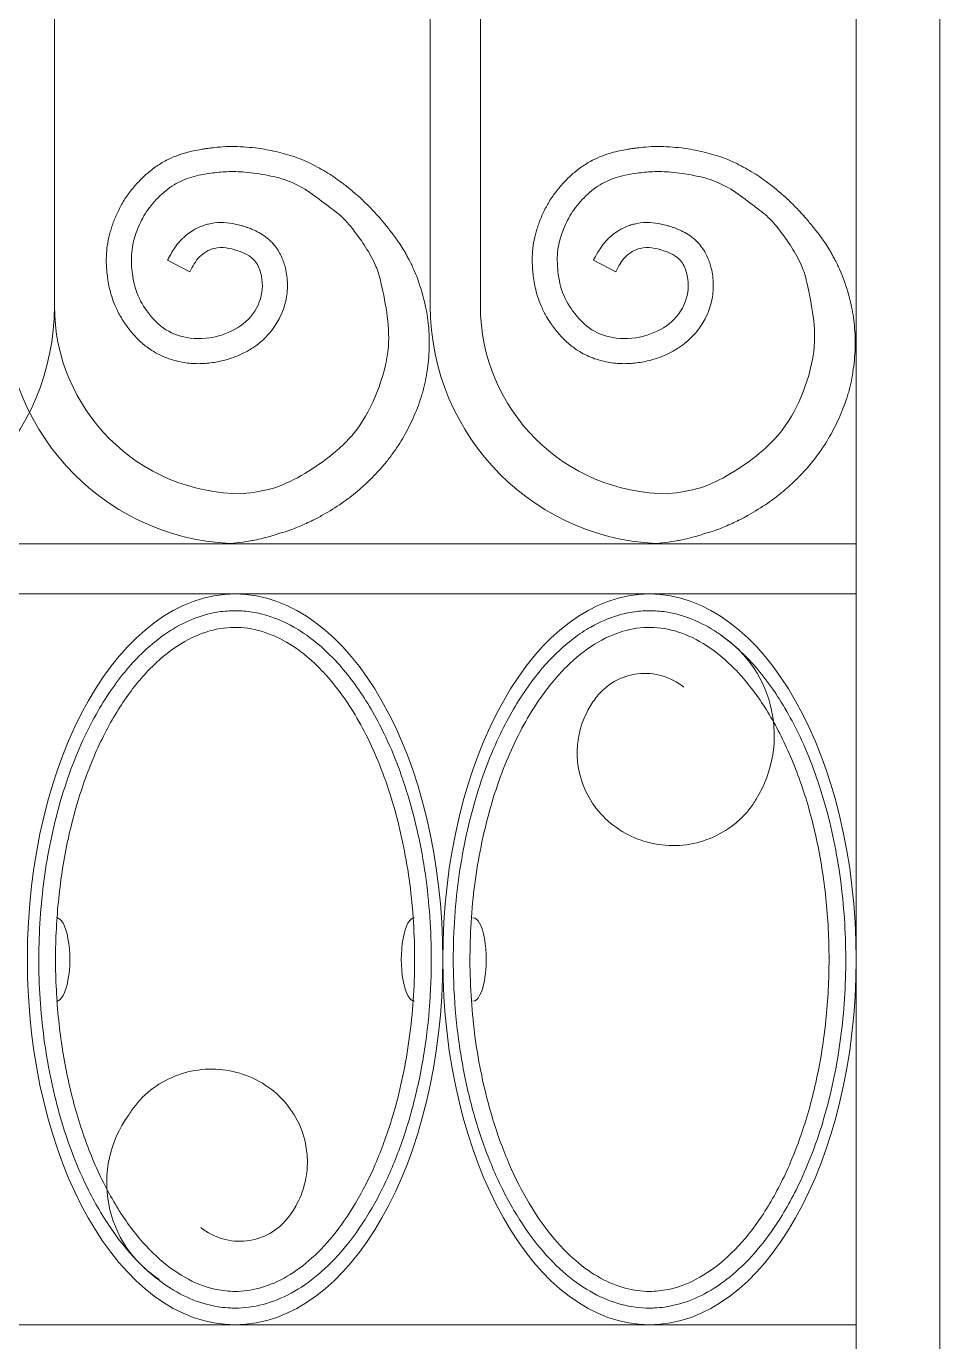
# Model space of a CAD drawing. Header units: millimetres. Extents: x -644 to 652, y 0 to 1491.
# Drawn here: x 164.7 to 322.2, y 324 to 550.8 of the extents above; entities that cross this region are included whole.
import ezdxf

# ---------------------------------------------------------------- set-up
doc = ezdxf.new("R2010")
doc.units = ezdxf.units.MM
doc.layers.add('ceco.net 171', color=7, linetype='Continuous')

msp = doc.modelspace()

# ---------------------------------------------------------------- linework, layer by layer
at = {"layer": 'ceco.net 171', "lineweight": 5}
for p, q in [((307.8, 14.4), (307.8, 1388.06)), ((322.2, 0), (322.2, 1388.06)), ((243, 502.56), (243, 771.12)), ((234.36, 502.56), (234.36, 768.96)), ((169.56, 502.56), (169.56, 630.46)), ((192.9, 508.44), (189.06, 510.43)), ((266.34, 508.44), (262.5, 510.43)), ((307.8, 461.52), (21.6, 461.52)), ((307.8, 452.88), (21.6, 452.88)), ((307.8, 326.88), (21.6, 326.88))]:
    msp.add_line(p, q, dxfattribs=at)
for centre, radius, start, end in [((128.52, 502.56), 41.04, 270, 0), ((201.96, 502.56), 41.04, 180, 270), ((201.96, 502.56), 32.4, 180, 270), ((275.4, 502.56), 41.04, 180, 270), ((275.4, 502.56), 32.4, 180, 270), ((272.82, 428.49), 20.86, 328.2977, 55.9455), ((271.37, 428.61), 10.58, 50.8035, 142.3273), ((198.4, 351.36), 19.84, 144.3047, 237.1315), ((201.49, 351.86), 10.58, 230.8035, 322.3273)]:
    msp.add_arc(centre, radius, start, end, dxfattribs=at)
msp.add_ellipse((200.7, 389.88), major_axis=(0, -63), ratio=0.568571, dxfattribs=at)
at = {"layer": 'ceco.net 171', "lineweight": 5, "extrusion": (0, 0, -1)}
msp.add_ellipse((272.16, 389.88), major_axis=(0, -63), ratio=0.565714, dxfattribs=at)
at = {"layer": 'ceco.net 171', "lineweight": 5}
for centre in [(169.89, 389.88), (241.71, 389.87)]:
    msp.add_ellipse(centre, major_axis=(0, -7.2), ratio=0.320416, start_param=6.283185, end_param=9.424801, dxfattribs=at)
at = {"layer": 'ceco.net 171', "lineweight": 5, "extrusion": (0, 0, -1)}
msp.add_ellipse((231.66, 389.87), major_axis=(0, -7.2), ratio=0.320416, start_param=6.283185, end_param=9.424801, dxfattribs=at)
at = {"layer": 'ceco.net 171', "lineweight": 5}
for points, knots in [([(231.48, 508.91), (231.34, 509.22), (231.22, 509.46), (231.06, 509.81), (230.86, 510.21), (230.57, 510.71), (230.44, 510.98), (230.24, 511.33), (230.12, 511.59), (229.91, 511.99), (229.76, 512.17), (229.4, 512.77), (229.18, 513.15), (228.56, 514), (228.16, 514.59), (227.4, 515.57), (227, 516.08), (226.17, 517.09), (225.74, 517.64), (224.89, 518.57), (224.48, 518.98), (223.6, 519.91), (223.22, 520.25), (222.68, 520.8), (222.35, 521.15), (221.9, 521.52), (221.31, 522), (220.46, 522.74), (219.91, 523.19), (218.97, 523.92), (218.36, 524.31), (217.69, 524.83), (217.15, 525.18), (215.75, 526.03), (214.78, 526.56), (212.73, 527.59), (211.7, 528.03), (209.55, 528.72), (208.45, 529.01), (206.32, 529.47), (205.28, 529.65), (203.54, 529.86), (202.86, 529.93), (201.48, 530.02), (200.78, 530.04), (199.74, 530.03), (199.41, 530.02), (198.42, 529.98), (197.78, 529.92), (196.82, 529.82), (196.48, 529.78), (195.94, 529.7), (195.73, 529.68), (195.31, 529.61), (195.09, 529.58), (194.44, 529.47), (193.99, 529.39), (193.09, 529.2), (192.64, 529.09), (191.63, 528.8), (191.07, 528.61), (189.96, 528.18), (189.41, 527.93), (188.54, 527.49), (188.22, 527.3), (187.58, 526.91), (187.27, 526.71), (186.38, 526.08), (185.83, 525.64), (185.02, 524.91), (184.73, 524.63), (184.2, 524.1), (183.96, 523.84), (183.48, 523.31), (183.24, 523.04), (182.56, 522.2), (182.12, 521.61), (181.51, 520.68), (181.32, 520.36), (180.96, 519.72), (180.79, 519.4), (180.31, 518.44), (180.03, 517.79), (179.67, 516.85), (179.56, 516.55), (179.36, 515.95), (179.27, 515.65), (179, 514.71), (178.84, 514.06), (178.67, 513.01), (178.62, 512.64), (178.55, 511.9), (178.52, 511.53), (178.48, 510.45), (178.5, 509.75), (178.57, 508.72), (178.6, 508.38), (178.69, 507.61), (178.74, 507.17), (178.89, 506.27), (178.98, 505.82), (179.22, 504.83), (179.37, 504.29), (179.74, 503.22), (179.95, 502.7), (180.46, 501.6), (180.77, 501.03), (181.31, 500.13), (181.53, 499.78), (181.97, 499.16), (182.17, 498.87), (182.61, 498.3), (182.84, 498.02), (183.56, 497.19), (184.09, 496.64), (185.2, 495.68), (185.76, 495.25), (186.78, 494.59), (187.2, 494.36), (188.06, 493.93), (188.49, 493.74), (189.81, 493.24), (190.7, 493), (192.42, 492.69), (193.24, 492.61), (194.87, 492.58), (195.68, 492.62), (197.31, 492.83), (198.14, 492.99), (199.44, 493.34), (199.93, 493.5), (200.91, 493.85), (201.39, 494.05), (202.51, 494.58), (203.14, 494.93), (204.21, 495.63), (204.67, 495.97), (205.43, 496.61), (205.74, 496.9), (206.34, 497.51), (206.62, 497.83), (207.42, 498.82), (207.89, 499.54), (208.58, 500.85), (208.83, 501.42), (209.19, 502.47), (209.32, 502.93), (209.53, 503.86), (209.61, 504.34), (209.76, 505.76), (209.75, 506.73), (209.57, 508.14), (209.48, 508.59), (209.3, 509.34), (209.21, 509.65), (209.01, 510.28), (208.88, 510.6), (208.6, 511.24), (208.44, 511.57), (208.06, 512.22), (207.84, 512.55), (207.43, 513.08), (207.25, 513.29), (206.89, 513.67), (206.7, 513.84), (206.14, 514.34), (205.75, 514.62), (204.99, 515.1), (204.62, 515.3), (203.94, 515.63), (203.63, 515.76), (203.13, 515.95), (202.93, 516.03), (202.57, 516.15), (202.42, 516.2), (202.09, 516.31), (201.93, 516.36), (201.43, 516.5), (201.08, 516.59), (200.11, 516.79), (199.46, 516.89), (198.07, 516.95), (197.33, 516.91), (196.28, 516.71), (196, 516.64), (195.45, 516.49), (195.18, 516.4), (194.4, 516.09), (193.9, 515.84), (193.07, 515.35), (192.73, 515.11), (192.15, 514.65), (191.9, 514.43), (191.5, 514.04), (191.33, 513.87), (191.02, 513.52), (190.87, 513.35), (190.47, 512.83), (190.24, 512.49), (189.71, 511.65), (189.46, 511.18), (189.18, 510.65), (189.12, 510.54), (189.06, 510.43)], [0, 0, 0, 0, 0.938689, 0.938689, 2.143991, 2.143991, 3.154332, 3.154332, 3.911141, 3.911141, 4.667949, 4.667949, 6.181566, 6.181566, 8.404073, 8.404073, 10.62658, 10.62658, 13.102091, 13.102091, 15.573724, 15.573724, 17.372488, 17.372488, 18.721921, 18.721921, 20.071354, 20.071354, 22.77022, 22.77022, 24.833062, 24.833062, 26.895903, 26.895903, 31.021587, 31.021587, 35.147271, 35.147271, 39.272955, 39.272955, 43.146545, 43.146545, 45.643216, 45.643216, 48.139887, 48.139887, 49.287545, 49.287545, 51.582861, 51.582861, 52.843849, 52.843849, 53.648432, 53.648432, 54.453014, 54.453014, 56.062179, 56.062179, 57.603868, 57.603868, 59.471659, 59.471659, 61.33945, 61.33945, 62.462031, 62.462031, 63.584612, 63.584612, 65.829775, 65.829775, 67.155027, 67.155027, 68.349006, 68.349006, 69.542986, 69.542986, 71.930946, 71.930946, 73.112753, 73.112753, 74.294561, 74.294561, 76.658176, 76.658176, 77.714632, 77.714632, 78.771088, 78.771088, 80.883999, 80.883999, 82.033908, 82.033908, 83.183817, 83.183817, 85.483635, 85.483635, 86.646911, 86.646911, 88.166115, 88.166115, 89.68532, 89.68532, 91.411182, 91.411182, 93.137045, 93.137045, 95.17609, 95.17609, 96.511033, 96.511033, 97.663327, 97.663327, 98.815621, 98.815621, 101.120208, 101.120208, 103.171393, 103.171393, 104.532647, 104.532647, 105.893901, 105.893901, 108.616409, 108.616409, 111.088189, 111.088189, 113.559969, 113.559969, 116.201891, 116.201891, 117.826451, 117.826451, 119.451011, 119.451011, 121.577799, 121.577799, 123.190034, 123.190034, 124.375334, 124.375334, 125.560633, 125.560633, 127.931233, 127.931233, 129.620785, 129.620785, 130.907206, 130.907206, 132.193628, 132.193628, 134.76647, 134.76647, 135.984627, 135.984627, 136.825306, 136.825306, 137.665984, 137.665984, 138.497459, 138.497459, 139.334354, 139.334354, 139.863337, 139.863337, 140.39232, 140.39232, 141.450285, 141.450285, 142.508251, 142.508251, 143.419386, 143.419386, 144.06149, 144.06149, 144.579644, 144.579644, 145.097798, 145.097798, 146.134107, 146.134107, 147.854073, 147.854073, 149.574039, 149.574039, 150.204177, 150.204177, 150.834315, 150.834315, 152.09459, 152.09459, 153.056236, 153.056236, 153.803314, 153.803314, 154.351666, 154.351666, 154.900017, 154.900017, 155.99672, 155.99672, 157.757892, 157.757892, 158.254283, 158.254283, 158.254283, 158.254283]), ([(304.92, 508.91), (304.78, 509.22), (304.66, 509.46), (304.5, 509.81), (304.3, 510.21), (304.01, 510.71), (303.88, 510.98), (303.68, 511.33), (303.56, 511.59), (303.35, 511.99), (303.2, 512.17), (302.84, 512.77), (302.62, 513.15), (302, 514), (301.6, 514.59), (300.84, 515.57), (300.44, 516.08), (299.61, 517.09), (299.18, 517.64), (298.33, 518.57), (297.92, 518.98), (297.04, 519.91), (296.66, 520.25), (296.12, 520.8), (295.79, 521.15), (295.34, 521.52), (294.75, 522), (293.9, 522.74), (293.35, 523.19), (292.41, 523.92), (291.8, 524.31), (291.13, 524.83), (290.59, 525.18), (289.19, 526.03), (288.22, 526.56), (286.17, 527.59), (285.14, 528.03), (282.99, 528.72), (281.89, 529.01), (279.76, 529.47), (278.72, 529.65), (276.98, 529.86), (276.3, 529.93), (274.92, 530.02), (274.22, 530.04), (273.18, 530.03), (272.85, 530.02), (271.86, 529.98), (271.22, 529.92), (270.26, 529.82), (269.92, 529.78), (269.38, 529.7), (269.17, 529.68), (268.75, 529.61), (268.53, 529.58), (267.88, 529.47), (267.43, 529.39), (266.53, 529.2), (266.08, 529.09), (265.07, 528.8), (264.51, 528.61), (263.4, 528.18), (262.85, 527.93), (261.98, 527.49), (261.66, 527.3), (261.02, 526.91), (260.71, 526.71), (259.82, 526.08), (259.27, 525.64), (258.46, 524.91), (258.17, 524.63), (257.64, 524.1), (257.4, 523.84), (256.92, 523.31), (256.68, 523.04), (256, 522.2), (255.56, 521.61), (254.95, 520.68), (254.76, 520.36), (254.4, 519.72), (254.23, 519.4), (253.75, 518.44), (253.47, 517.79), (253.11, 516.85), (253, 516.55), (252.8, 515.95), (252.71, 515.65), (252.44, 514.71), (252.28, 514.06), (252.11, 513.01), (252.06, 512.64), (251.99, 511.9), (251.96, 511.53), (251.92, 510.45), (251.94, 509.75), (252.01, 508.72), (252.04, 508.38), (252.13, 507.61), (252.18, 507.17), (252.33, 506.27), (252.42, 505.82), (252.66, 504.83), (252.81, 504.29), (253.18, 503.22), (253.39, 502.7), (253.9, 501.6), (254.21, 501.03), (254.75, 500.13), (254.97, 499.78), (255.41, 499.16), (255.61, 498.87), (256.05, 498.3), (256.28, 498.02), (257, 497.19), (257.53, 496.64), (258.64, 495.68), (259.2, 495.25), (260.22, 494.59), (260.64, 494.36), (261.5, 493.93), (261.93, 493.74), (263.25, 493.24), (264.14, 493), (265.86, 492.69), (266.68, 492.61), (268.31, 492.58), (269.12, 492.62), (270.75, 492.83), (271.58, 492.99), (272.88, 493.34), (273.37, 493.5), (274.35, 493.85), (274.83, 494.05), (275.95, 494.58), (276.58, 494.93), (277.65, 495.63), (278.11, 495.97), (278.87, 496.61), (279.18, 496.9), (279.78, 497.51), (280.06, 497.83), (280.86, 498.82), (281.33, 499.54), (282.02, 500.85), (282.27, 501.42), (282.63, 502.47), (282.76, 502.93), (282.97, 503.86), (283.05, 504.34), (283.2, 505.76), (283.19, 506.73), (283.01, 508.14), (282.92, 508.59), (282.74, 509.34), (282.65, 509.65), (282.45, 510.28), (282.32, 510.6), (282.04, 511.24), (281.88, 511.57), (281.5, 512.22), (281.28, 512.55), (280.87, 513.08), (280.69, 513.29), (280.33, 513.67), (280.14, 513.84), (279.58, 514.34), (279.19, 514.62), (278.43, 515.1), (278.06, 515.3), (277.38, 515.63), (277.07, 515.76), (276.57, 515.95), (276.37, 516.03), (276.01, 516.15), (275.86, 516.2), (275.53, 516.31), (275.37, 516.36), (274.87, 516.5), (274.52, 516.59), (273.55, 516.79), (272.9, 516.89), (271.51, 516.95), (270.77, 516.91), (269.72, 516.71), (269.44, 516.64), (268.89, 516.49), (268.62, 516.4), (267.84, 516.09), (267.34, 515.84), (266.51, 515.35), (266.17, 515.11), (265.59, 514.65), (265.34, 514.43), (264.94, 514.04), (264.77, 513.87), (264.46, 513.52), (264.31, 513.35), (263.91, 512.83), (263.68, 512.49), (263.15, 511.65), (262.9, 511.18), (262.62, 510.65), (262.56, 510.54), (262.5, 510.43)], [0, 0, 0, 0, 0.938689, 0.938689, 2.143991, 2.143991, 3.154332, 3.154332, 3.911141, 3.911141, 4.667949, 4.667949, 6.181566, 6.181566, 8.404073, 8.404073, 10.62658, 10.62658, 13.102091, 13.102091, 15.573724, 15.573724, 17.372488, 17.372488, 18.721921, 18.721921, 20.071354, 20.071354, 22.77022, 22.77022, 24.833062, 24.833062, 26.895903, 26.895903, 31.021587, 31.021587, 35.147271, 35.147271, 39.272955, 39.272955, 43.146545, 43.146545, 45.643216, 45.643216, 48.139887, 48.139887, 49.287545, 49.287545, 51.582861, 51.582861, 52.843849, 52.843849, 53.648432, 53.648432, 54.453014, 54.453014, 56.062179, 56.062179, 57.603868, 57.603868, 59.471659, 59.471659, 61.33945, 61.33945, 62.462031, 62.462031, 63.584612, 63.584612, 65.829775, 65.829775, 67.155027, 67.155027, 68.349006, 68.349006, 69.542986, 69.542986, 71.930946, 71.930946, 73.112753, 73.112753, 74.294561, 74.294561, 76.658176, 76.658176, 77.714632, 77.714632, 78.771088, 78.771088, 80.883999, 80.883999, 82.033908, 82.033908, 83.183817, 83.183817, 85.483635, 85.483635, 86.646911, 86.646911, 88.166115, 88.166115, 89.68532, 89.68532, 91.411182, 91.411182, 93.137045, 93.137045, 95.17609, 95.17609, 96.511033, 96.511033, 97.663327, 97.663327, 98.815621, 98.815621, 101.120208, 101.120208, 103.171393, 103.171393, 104.532647, 104.532647, 105.893901, 105.893901, 108.616409, 108.616409, 111.088189, 111.088189, 113.559969, 113.559969, 116.201891, 116.201891, 117.826451, 117.826451, 119.451011, 119.451011, 121.577799, 121.577799, 123.190034, 123.190034, 124.375334, 124.375334, 125.560633, 125.560633, 127.931233, 127.931233, 129.620785, 129.620785, 130.907206, 130.907206, 132.193628, 132.193628, 134.76647, 134.76647, 135.984627, 135.984627, 136.825306, 136.825306, 137.665984, 137.665984, 138.497459, 138.497459, 139.334354, 139.334354, 139.863337, 139.863337, 140.39232, 140.39232, 141.450285, 141.450285, 142.508251, 142.508251, 143.419386, 143.419386, 144.06149, 144.06149, 144.579644, 144.579644, 145.097798, 145.097798, 146.134107, 146.134107, 147.854073, 147.854073, 149.574039, 149.574039, 150.204177, 150.204177, 150.834315, 150.834315, 152.09459, 152.09459, 153.056236, 153.056236, 153.803314, 153.803314, 154.351666, 154.351666, 154.900017, 154.900017, 155.99672, 155.99672, 157.757892, 157.757892, 158.254283, 158.254283, 158.254283, 158.254283]), ([(199.4, 461.51), (202.4, 461.87), (203.46, 462.06), (204.39, 462.22), (205.85, 462.57), (207.54, 463.03), (208.28, 463.32), (209.83, 463.77), (210.28, 463.94), (211.04, 464.23), (211.35, 464.35), (212.56, 464.86), (213.39, 465.24), (214.64, 465.86), (215.28, 466.19), (216.97, 467.15), (218, 467.79), (219.69, 468.95), (220.29, 469.39), (221.19, 470.09), (221.68, 470.49), (222.49, 471.19), (222.9, 471.54), (224.02, 472.61), (224.45, 473.04), (225.4, 474.04), (225.81, 474.5), (226.42, 475.21), (226.88, 475.77), (227.03, 475.96), (227.64, 476.75), (227.99, 477.23), (228.44, 477.88), (229.49, 479.51), (230.08, 480.51), (231.17, 482.64), (231.67, 483.77), (232.37, 485.55), (232.58, 486.17), (232.88, 487.12), (232.98, 487.44), (233.15, 488.07), (233.24, 488.39), (233.46, 489.33), (233.6, 489.96), (233.94, 491.98), (234.1, 493.43), (234.22, 496.06), (234.2, 497.38), (233.99, 499.96), (233.82, 501.15), (233.18, 504.14), (232.67, 505.82), (232.01, 507.67), (231.81, 508.16), (231.48, 508.91)], [0, 0, 0, 0, 1.598518, 1.598518, 4.795553, 4.795553, 7.705451, 7.705451, 9.125533, 9.125533, 10.545615, 10.545615, 13.385778, 13.385778, 15.585729, 15.585729, 19.98563, 19.98563, 22.272801, 22.272801, 23.941363, 23.941363, 25.609926, 25.609926, 28.94705, 28.94705, 30.67089, 30.67089, 32.09649, 32.09649, 33.522089, 33.522089, 36.373287, 36.373287, 40.440864, 40.440864, 44.508441, 44.508441, 46.570601, 46.570601, 47.59231, 47.59231, 48.614019, 48.614019, 50.657437, 50.657437, 55.272886, 55.272886, 59.888335, 59.888335, 64.503784, 64.503784, 71.194231, 71.194231, 72.666347, 72.666347, 72.666347, 72.666347]), ([(272.84, 461.51), (275.84, 461.87), (276.9, 462.06), (277.83, 462.22), (279.29, 462.57), (280.98, 463.03), (281.72, 463.32), (283.27, 463.77), (283.72, 463.94), (284.48, 464.23), (284.79, 464.35), (286, 464.86), (286.83, 465.24), (288.08, 465.86), (288.72, 466.19), (290.41, 467.15), (291.44, 467.79), (293.13, 468.95), (293.73, 469.39), (294.63, 470.09), (295.12, 470.49), (295.93, 471.19), (296.34, 471.54), (297.46, 472.61), (297.89, 473.04), (298.84, 474.04), (299.25, 474.5), (299.86, 475.21), (300.32, 475.77), (300.47, 475.96), (301.08, 476.75), (301.43, 477.23), (301.88, 477.88), (302.93, 479.51), (303.52, 480.51), (304.61, 482.64), (305.11, 483.77), (305.81, 485.55), (306.02, 486.17), (306.32, 487.12), (306.42, 487.44), (306.59, 488.07), (306.68, 488.39), (306.9, 489.33), (307.04, 489.96), (307.38, 491.98), (307.54, 493.43), (307.66, 496.06), (307.64, 497.38), (307.43, 499.96), (307.26, 501.15), (306.62, 504.14), (306.11, 505.82), (305.45, 507.67), (305.25, 508.16), (304.92, 508.91)], [0, 0, 0, 0, 1.598518, 1.598518, 4.795553, 4.795553, 7.705451, 7.705451, 9.125533, 9.125533, 10.545615, 10.545615, 13.385778, 13.385778, 15.585729, 15.585729, 19.98563, 19.98563, 22.272801, 22.272801, 23.941363, 23.941363, 25.609926, 25.609926, 28.94705, 28.94705, 30.67089, 30.67089, 32.09649, 32.09649, 33.522089, 33.522089, 36.373287, 36.373287, 40.440864, 40.440864, 44.508441, 44.508441, 46.570601, 46.570601, 47.59231, 47.59231, 48.614019, 48.614019, 50.657437, 50.657437, 55.272886, 55.272886, 59.888335, 59.888335, 64.503784, 64.503784, 71.194231, 71.194231, 72.666347, 72.666347, 72.666347, 72.666347]), ([(200.7, 329.76), (202.31, 329.76), (203.93, 329.97), (207.15, 330.82), (208.77, 331.46), (211.95, 333.18), (213.52, 334.26), (216.59, 336.85), (218.09, 338.37), (220.95, 341.8), (222.32, 343.72), (224.88, 347.92), (226.08, 350.2), (228.26, 355.07), (229.25, 357.66), (230.99, 363.07), (231.74, 365.9), (232.99, 371.74), (233.48, 374.74), (234.2, 380.84), (234.42, 383.95), (234.63, 391.99), (234.42, 396.95), (233.3, 406.63), (232.4, 411.35), (229.98, 420.25), (228.45, 424.43), (225.27, 431.19), (223.71, 433.93), (220.34, 438.81), (218.54, 440.95), (214.77, 444.57), (212.82, 446.05), (209.29, 448.05), (207.73, 448.72), (205.21, 449.47), (204.25, 449.68), (202.33, 449.95), (201.37, 450.01), (199.45, 449.98), (198.49, 449.89), (196.1, 449.48), (194.67, 449.07), (191.83, 447.9), (190.42, 447.15), (187.63, 445.3), (186.26, 444.2), (182.94, 441.05), (181.04, 438.8), (177.5, 433.63), (175.87, 430.72), (172.78, 423.96), (171.37, 420.04), (169.1, 411.75), (168.24, 407.36), (167.1, 398.37), (166.83, 393.75), (166.89, 384.53), (167.23, 379.93), (168.49, 370.99), (169.42, 366.65), (171.8, 358.46), (173.26, 354.61), (176.23, 348.4), (177.66, 345.9), (180.44, 341.82), (181.76, 340.15), (184.49, 337.17), (185.91, 335.86), (188.8, 333.62), (190.27, 332.69), (193.24, 331.21), (194.75, 330.66), (197.47, 330), (198.69, 329.83), (200.18, 329.77), (200.44, 329.76), (200.7, 329.76)], [0, 0, 0, 0, 0.152478, 0.152478, 0.304956, 0.304956, 0.457433, 0.457433, 0.609911, 0.609911, 0.762389, 0.762389, 0.914867, 0.914867, 1.067344, 1.067344, 1.219822, 1.219822, 1.3723, 1.3723, 1.524778, 1.524778, 1.766377, 1.766377, 2.007976, 2.007976, 2.249575, 2.249575, 2.440183, 2.440183, 2.63079, 2.63079, 2.821398, 2.821398, 2.969314, 2.969314, 3.060015, 3.060015, 3.150715, 3.150715, 3.241416, 3.241416, 3.376364, 3.376364, 3.511313, 3.511313, 3.646262, 3.646262, 3.847082, 3.847082, 4.047902, 4.047902, 4.273412, 4.273412, 4.498922, 4.498922, 4.724431, 4.724431, 4.949941, 4.949941, 5.175258, 5.175258, 5.400574, 5.400574, 5.575016, 5.575016, 5.717021, 5.717021, 5.859026, 5.859026, 6.001031, 6.001031, 6.143036, 6.143036, 6.258452, 6.258452, 6.283185, 6.283185, 6.283185, 6.283185]), ([(272.16, 329.76), (270.55, 329.76), (268.93, 329.97), (265.71, 330.82), (264.09, 331.46), (260.91, 333.18), (259.34, 334.26), (256.27, 336.85), (254.77, 338.37), (251.91, 341.8), (250.54, 343.72), (247.98, 347.92), (246.78, 350.2), (244.6, 355.07), (243.61, 357.66), (241.87, 363.07), (241.12, 365.9), (239.87, 371.74), (239.38, 374.74), (238.66, 380.84), (238.44, 383.95), (238.23, 391.99), (238.44, 396.95), (239.56, 406.63), (240.46, 411.35), (242.88, 420.25), (244.41, 424.43), (247.59, 431.19), (249.15, 433.93), (252.52, 438.81), (254.32, 440.95), (258.09, 444.57), (260.04, 446.05), (263.57, 448.05), (265.13, 448.72), (267.65, 449.47), (268.61, 449.68), (270.53, 449.95), (271.49, 450.01), (273.41, 449.98), (274.37, 449.89), (276.76, 449.48), (278.19, 449.07), (281.03, 447.9), (282.44, 447.15), (285.23, 445.3), (286.6, 444.2), (289.92, 441.05), (291.82, 438.8), (295.36, 433.63), (296.99, 430.72), (300.08, 423.96), (301.49, 420.04), (303.76, 411.75), (304.62, 407.36), (305.76, 398.37), (306.03, 393.75), (305.97, 384.53), (305.63, 379.93), (304.37, 370.99), (303.44, 366.65), (301.06, 358.46), (299.6, 354.61), (296.63, 348.4), (295.2, 345.9), (292.42, 341.82), (291.1, 340.15), (288.37, 337.17), (286.95, 335.86), (284.06, 333.62), (282.59, 332.69), (279.62, 331.21), (278.11, 330.66), (275.39, 330), (274.17, 329.83), (272.68, 329.77), (272.42, 329.76), (272.16, 329.76)], [0, 0, 0, 0, 0.152478, 0.152478, 0.304956, 0.304956, 0.457433, 0.457433, 0.609911, 0.609911, 0.762389, 0.762389, 0.914867, 0.914867, 1.067344, 1.067344, 1.219822, 1.219822, 1.3723, 1.3723, 1.524778, 1.524778, 1.766377, 1.766377, 2.007976, 2.007976, 2.249575, 2.249575, 2.440183, 2.440183, 2.63079, 2.63079, 2.821398, 2.821398, 2.969314, 2.969314, 3.060015, 3.060015, 3.150715, 3.150715, 3.241416, 3.241416, 3.376364, 3.376364, 3.511313, 3.511313, 3.646262, 3.646262, 3.847082, 3.847082, 4.047902, 4.047902, 4.273412, 4.273412, 4.498922, 4.498922, 4.724431, 4.724431, 4.949941, 4.949941, 5.175258, 5.175258, 5.400574, 5.400574, 5.575016, 5.575016, 5.717021, 5.717021, 5.859026, 5.859026, 6.001031, 6.001031, 6.143036, 6.143036, 6.258452, 6.258452, 6.283185, 6.283185, 6.283185, 6.283185]), ([(200.7, 332.64), (202.09, 332.64), (203.48, 332.82), (206.29, 333.58), (207.71, 334.15), (210.57, 335.72), (212.01, 336.73), (214.85, 339.17), (216.25, 340.62), (218.95, 343.93), (220.25, 345.8), (222.69, 349.92), (223.84, 352.17), (225.92, 356.98), (226.87, 359.55), (228.89, 366.15), (229.84, 370.32), (231.17, 378.96), (231.55, 383.42), (231.73, 392.38), (231.52, 396.88), (230.52, 405.66), (229.73, 409.95), (227.64, 418.05), (226.33, 421.88), (223.28, 428.85), (221.54, 432), (218.19, 436.86), (216.63, 438.73), (213.43, 441.91), (211.79, 443.21), (208.52, 445.24), (206.89, 445.97), (203.67, 446.92), (202.09, 447.14), (198.91, 447.1), (197.32, 446.84), (194.1, 445.81), (192.47, 445.03), (189.19, 442.9), (187.56, 441.55), (184.37, 438.28), (182.82, 436.35), (179.9, 431.99), (178.53, 429.55), (176.04, 424.22), (174.92, 421.34), (172.98, 415.25), (172.17, 412.03), (170.87, 405.39), (170.4, 401.95), (169.81, 394.98), (169.69, 391.45), (169.83, 384.4), (170.08, 380.89), (170.93, 374.01), (171.54, 370.64), (173.08, 364.17), (174.01, 361.07), (176.17, 355.23), (177.39, 352.5), (180.05, 347.52), (181.5, 345.26), (184.54, 341.28), (186.13, 339.57), (189.37, 336.72), (191.01, 335.59), (194.28, 333.87), (195.9, 333.3), (198.57, 332.75), (199.63, 332.64), (200.7, 332.64)], [0, 0, 0, 0, 0.155219, 0.155219, 0.310438, 0.310438, 0.465656, 0.465656, 0.620875, 0.620875, 0.776094, 0.776094, 0.931313, 0.931313, 1.086532, 1.086532, 1.312049, 1.312049, 1.537566, 1.537566, 1.763084, 1.763084, 1.988601, 1.988601, 2.214118, 2.214118, 2.439636, 2.439636, 2.616989, 2.616989, 2.794342, 2.794342, 2.971696, 2.971696, 3.149049, 3.149049, 3.326402, 3.326402, 3.503755, 3.503755, 3.681109, 3.681109, 3.858462, 3.858462, 4.035815, 4.035815, 4.213169, 4.213169, 4.390522, 4.390522, 4.567875, 4.567875, 4.745229, 4.745229, 4.922582, 4.922582, 5.099935, 5.099935, 5.277289, 5.277289, 5.454642, 5.454642, 5.631995, 5.631995, 5.809349, 5.809349, 5.986702, 5.986702, 6.164055, 6.164055, 6.283185, 6.283185, 6.283185, 6.283185]), ([(272.16, 332.64), (270.77, 332.64), (269.38, 332.82), (266.57, 333.58), (265.15, 334.15), (262.29, 335.72), (260.85, 336.73), (258.01, 339.17), (256.61, 340.62), (253.91, 343.93), (252.61, 345.8), (250.17, 349.92), (249.02, 352.17), (246.94, 356.98), (245.99, 359.55), (243.97, 366.15), (243.02, 370.32), (241.69, 378.96), (241.31, 383.42), (241.13, 392.38), (241.34, 396.88), (242.34, 405.66), (243.13, 409.95), (245.22, 418.05), (246.53, 421.88), (249.58, 428.85), (251.32, 432), (254.67, 436.86), (256.23, 438.73), (259.43, 441.91), (261.07, 443.21), (264.34, 445.24), (265.97, 445.97), (269.19, 446.92), (270.77, 447.14), (273.95, 447.1), (275.54, 446.84), (278.76, 445.81), (280.39, 445.03), (283.67, 442.9), (285.3, 441.55), (288.49, 438.28), (290.04, 436.35), (292.96, 431.99), (294.33, 429.55), (296.82, 424.22), (297.94, 421.34), (299.88, 415.25), (300.69, 412.03), (301.99, 405.39), (302.46, 401.95), (303.05, 394.98), (303.17, 391.45), (303.03, 384.4), (302.78, 380.89), (301.93, 374.01), (301.32, 370.64), (299.78, 364.17), (298.85, 361.07), (296.69, 355.23), (295.47, 352.5), (292.81, 347.52), (291.36, 345.26), (288.32, 341.28), (286.73, 339.57), (283.49, 336.72), (281.85, 335.59), (278.58, 333.87), (276.96, 333.3), (274.29, 332.75), (273.23, 332.64), (272.16, 332.64)], [0, 0, 0, 0, 0.155219, 0.155219, 0.310438, 0.310438, 0.465656, 0.465656, 0.620875, 0.620875, 0.776094, 0.776094, 0.931313, 0.931313, 1.086532, 1.086532, 1.312049, 1.312049, 1.537566, 1.537566, 1.763084, 1.763084, 1.988601, 1.988601, 2.214118, 2.214118, 2.439636, 2.439636, 2.616989, 2.616989, 2.794342, 2.794342, 2.971696, 2.971696, 3.149049, 3.149049, 3.326402, 3.326402, 3.503755, 3.503755, 3.681109, 3.681109, 3.858462, 3.858462, 4.035815, 4.035815, 4.213169, 4.213169, 4.390522, 4.390522, 4.567875, 4.567875, 4.745229, 4.745229, 4.922582, 4.922582, 5.099935, 5.099935, 5.277289, 5.277289, 5.454642, 5.454642, 5.631995, 5.631995, 5.809349, 5.809349, 5.986702, 5.986702, 6.164055, 6.164055, 6.283185, 6.283185, 6.283185, 6.283185]), ([(290.57, 417.53), (290.39, 417.23), (290.21, 416.94), (289.11, 415.34), (288.01, 414.16), (285.5, 412.16), (284.09, 411.34), (281.1, 410.14), (279.52, 409.75), (276.3, 409.43), (274.67, 409.5), (271.49, 410.1), (269.95, 410.62), (267.08, 412.08), (265.75, 413.02), (263.44, 415.23), (262.45, 416.51), (260.9, 419.29), (260.34, 420.8), (259.8, 423.38), (259.69, 424.44), (259.69, 425.49), (259.69, 426.45), (259.78, 427.41), (260.25, 429.92), (260.79, 431.43), (261.96, 433.62), (262.45, 434.37), (262.99, 435.08)], [3.659961, 3.659961, 3.659961, 3.659961, 3.723646, 3.723646, 4.019041, 4.019041, 4.314436, 4.314436, 4.609831, 4.609831, 4.905226, 4.905226, 5.200621, 5.200621, 5.496016, 5.496016, 5.791411, 5.791411, 6.086806, 6.086806, 6.283185, 6.283185, 6.283185, 6.462091, 6.462091, 6.757486, 6.757486, 6.922732, 6.922732, 6.922732, 6.922732]), ([(182.29, 362.94), (182.47, 363.24), (182.65, 363.53), (183.75, 365.12), (184.85, 366.31), (187.36, 368.31), (188.77, 369.12), (191.76, 370.33), (193.34, 370.72), (196.56, 371.04), (198.19, 370.97), (201.37, 370.37), (202.91, 369.85), (205.78, 368.38), (207.11, 367.45), (209.42, 365.23), (210.41, 363.96), (211.96, 361.18), (212.52, 359.67), (213.06, 357.08), (213.17, 356.03), (213.17, 354.98), (213.17, 354.01), (213.08, 353.05), (212.61, 350.55), (212.07, 349.03), (210.9, 346.85), (210.41, 346.09), (209.87, 345.39)], [3.659961, 3.659961, 3.659961, 3.659961, 3.723646, 3.723646, 4.019041, 4.019041, 4.314436, 4.314436, 4.609831, 4.609831, 4.905226, 4.905226, 5.200621, 5.200621, 5.496016, 5.496016, 5.791411, 5.791411, 6.086806, 6.086806, 6.283185, 6.283185, 6.283185, 6.462091, 6.462091, 6.757486, 6.757486, 6.922732, 6.922732, 6.922732, 6.922732])]:
    msp.add_open_spline(points, degree=3, knots=knots, dxfattribs=at)
for points in [[(225.73, 507.16), (225.23, 508.74), (224.74, 509.93), (222.96, 513.06), (221.2, 515.53), (218.89, 518.11), (216.8, 519.72), (213.6, 522.11), (210.06, 524.01), (206.38, 525.04), (202.41, 525.62), (199.24, 525.69), (196.53, 525.42), (193.22, 524.76), (190.19, 523.44), (187.43, 521.21), (185.21, 518.43), (183.75, 515.41), (182.93, 512.3), (182.94, 508.47), (183.63, 505.18), (185.47, 501.69), (188.77, 498.45), (192.96, 497), (198.33, 497.53), (202.58, 499.86), (205.07, 503.78), (205.1, 508.3), (204.04, 510.38), (201.16, 512.07), (197.13, 512.47), (194.56, 510.99), (192.9, 508.44)], [(299.17, 507.16), (298.67, 508.74), (298.18, 509.93), (296.4, 513.06), (294.64, 515.53), (292.33, 518.11), (290.24, 519.72), (287.04, 522.11), (283.5, 524.01), (279.82, 525.04), (275.85, 525.62), (272.68, 525.69), (269.97, 525.42), (266.66, 524.76), (263.63, 523.44), (260.87, 521.21), (258.65, 518.43), (257.19, 515.41), (256.37, 512.3), (256.38, 508.47), (257.07, 505.18), (258.91, 501.69), (262.21, 498.45), (266.4, 497), (271.77, 497.53), (276.02, 499.86), (278.51, 503.78), (278.54, 508.3), (277.48, 510.38), (274.6, 512.07), (270.57, 512.47), (268, 510.99), (266.34, 508.44)], [(201.96, 470.16), (207.53, 471.21), (212.71, 473.65), (217.68, 477.14), (221.73, 481.29), (225.15, 487.63), (227.13, 495.62), (225.7, 507.3)], [(275.4, 470.16), (280.97, 471.21), (286.15, 473.65), (291.12, 477.14), (295.17, 481.29), (298.59, 487.63), (300.57, 495.62), (299.14, 507.3)]]:
    msp.add_spline(points, degree=3, dxfattribs=at)

doc.saveas('drawing.dxf')
